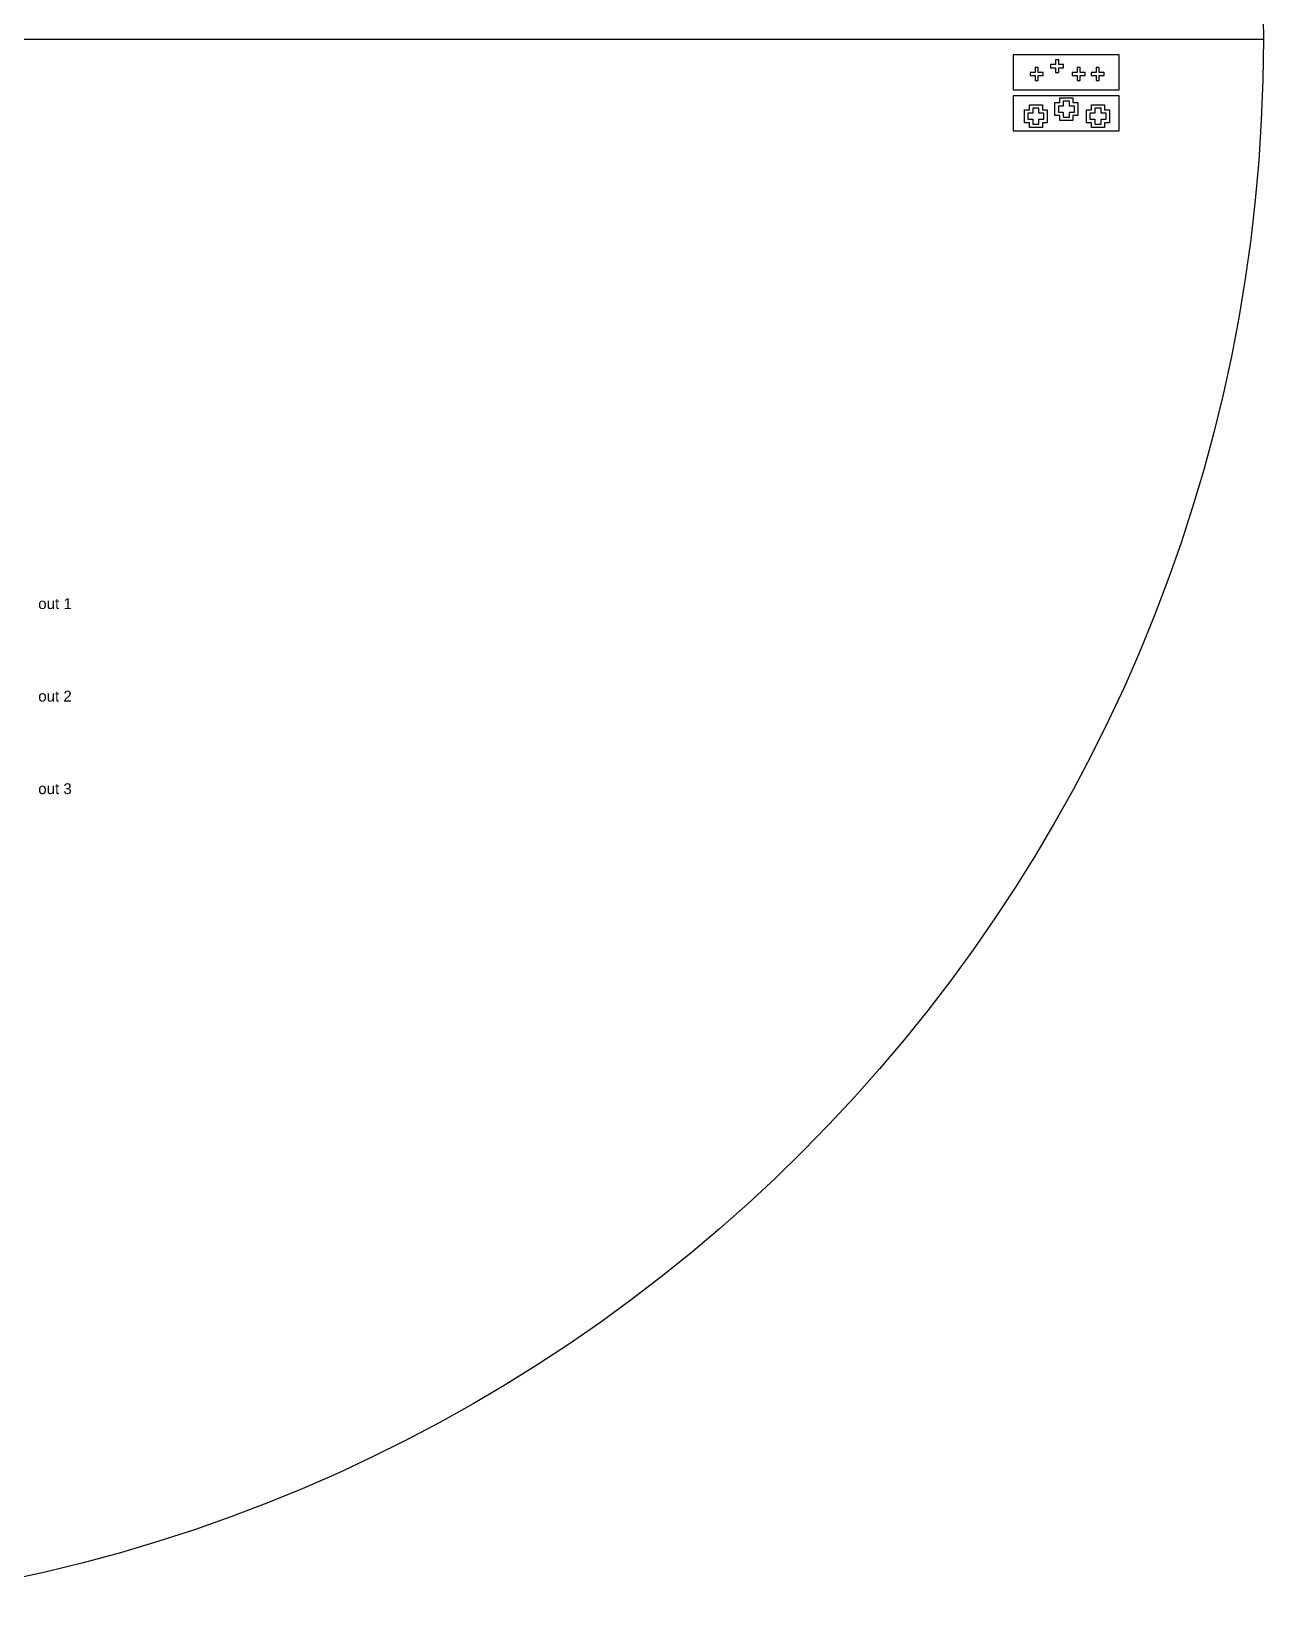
# Model space of a CAD drawing. Header units: millimetres. Extents: x -15719 to 274281, y 25504 to 323346.
# Drawn here: x 75192 to 115112, y 25504 to 76754 of the extents above; entities that cross this region are included whole.
import ezdxf

# ---------------------------------------------------------------- set-up
doc = ezdxf.new("R2010")
doc.units = ezdxf.units.MM
doc.layers.add('CLEAR', color=140, linetype='Continuous')
doc.layers.add('OPAQUE', color=10, linetype='Continuous')
doc.styles.get("Standard").update_dxf_attribs({"font": 'arial.ttf'})

msp = doc.modelspace()

# ---------------------------------------------------------------- linework, layer by layer
msp.add_line((13112, 76504), (115112, 76504))
at = {"layer": 'CLEAR'}
for points in [[(107001, 74863), (110442, 74863), (110442, 76004), (107001, 76004)], [(107815, 75333), (107975, 75333), (107975, 75433), (107815, 75433), (107815, 75593), (107715, 75593), (107715, 75433), (107556, 75433), (107556, 75333), (107715, 75333), (107715, 75173), (107815, 75173)], [(108478, 75584), (108637, 75584), (108637, 75684), (108478, 75684), (108478, 75844), (108378, 75844), (108378, 75684), (108218, 75684), (108218, 75584), (108378, 75584), (108378, 75424), (108478, 75424)], [(109179, 75333), (109339, 75333), (109339, 75433), (109179, 75433), (109179, 75593), (109079, 75593), (109079, 75433), (108919, 75433), (108919, 75333), (109079, 75333), (109079, 75173), (109179, 75173)], [(109790, 75333), (109950, 75333), (109950, 75433), (109790, 75433), (109790, 75593), (109690, 75593), (109690, 75433), (109530, 75433), (109530, 75333), (109690, 75333), (109690, 75173), (109790, 75173)], [(107001, 73532), (110442, 73532), (110442, 74673), (107001, 74673)], [(108827, 74142), (108987, 74142), (108987, 74342), (108827, 74342), (108827, 74502), (108627, 74502), (108627, 74342), (108467, 74342), (108467, 74142), (108627, 74142), (108627, 73982), (108827, 73982)], [(107839, 73910), (107999, 73910), (107999, 74110), (107839, 74110), (107839, 74270), (107639, 74270), (107639, 74110), (107479, 74110), (107479, 73910), (107639, 73910), (107639, 73750), (107839, 73750)], [(109852, 73910), (110012, 73910), (110012, 74110), (109852, 74110), (109852, 74270), (109652, 74270), (109652, 74110), (109492, 74110), (109492, 73910), (109652, 73910), (109652, 73750), (109852, 73750)]]:
    msp.add_lwpolyline(points, close=True, dxfattribs=at)
at = {"layer": 'OPAQUE'}
for points in [[(107529, 73640), (107529, 73800), (107369, 73800), (107369, 74220), (107529, 74220), (107529, 74380), (107949, 74380), (107949, 74220), (108109, 74220), (108109, 73800), (107949, 73800), (107949, 73640), (107529, 73640)], [(108517, 73872), (108517, 74032), (108357, 74032), (108357, 74452), (108517, 74452), (108517, 74612), (108937, 74612), (108937, 74452), (109097, 74452), (109097, 74032), (108937, 74032), (108937, 73872), (108517, 73872)], [(109542, 73640), (109542, 73800), (109382, 73800), (109382, 74220), (109542, 74220), (109542, 74380), (109962, 74380), (109962, 74220), (110122, 74220), (110122, 73800), (109962, 73800), (109962, 73640), (109542, 73640)]]:
    msp.add_lwpolyline(points, close=True, dxfattribs=at)
msp.add_circle((64112, 76504), 51000, dxfattribs=at)

# ---------------------------------------------------------------- texts
at = {"layer": 'CLEAR', "char_height": 350, "attachment_point": 1}
for s, insert in [('out 1', (75406, 58384)), ('out 2', (75406, 55384)), ('out 3', (75406, 52384))]:
    msp.add_mtext_dynamic_manual_height_columns(s, width=1234.99, gutter_width=12.5, heights=[2.274e-13], dxfattribs=dict(at, insert=insert))

doc.saveas('drawing.dxf')
